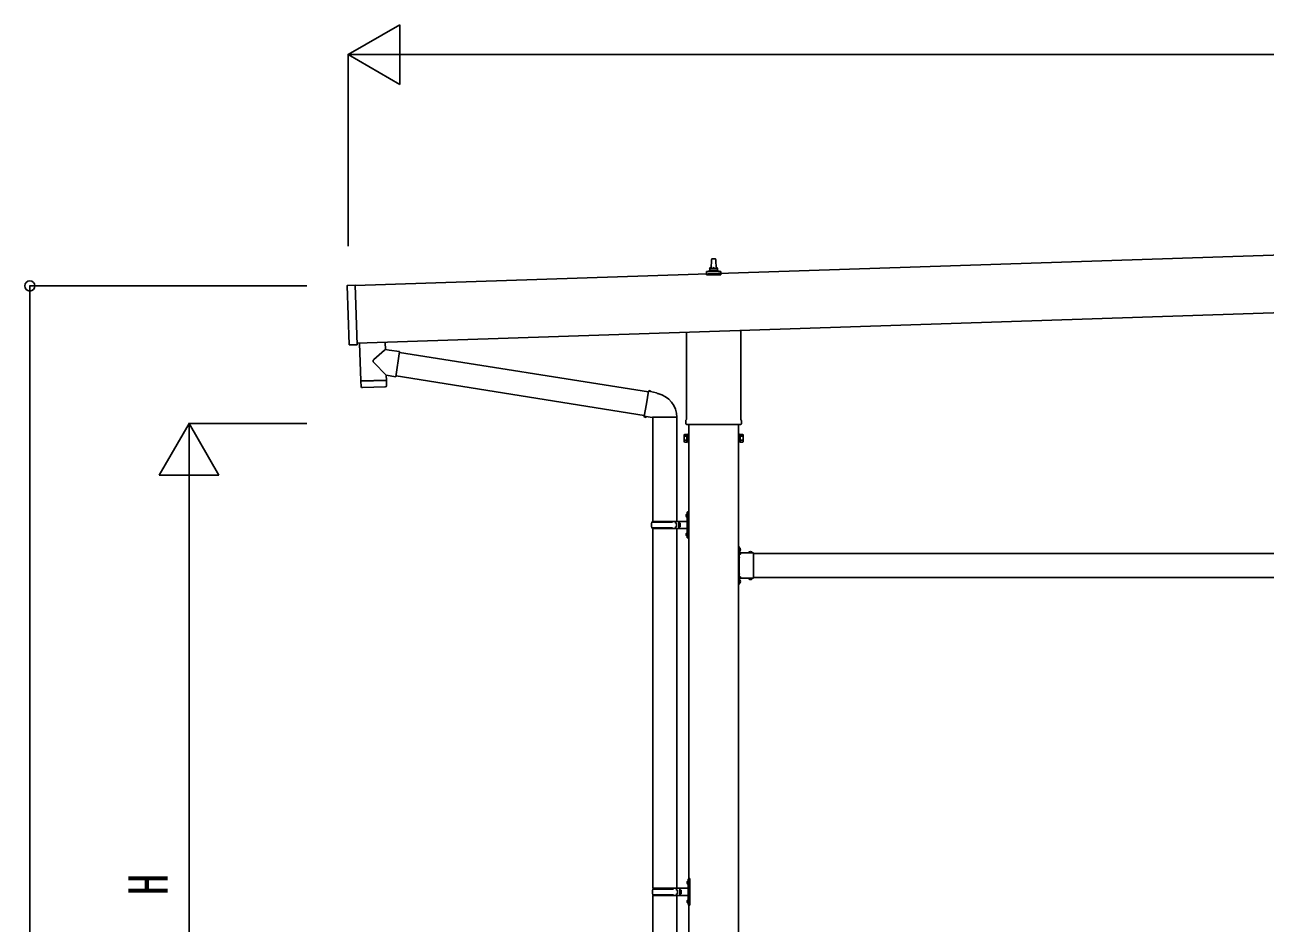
# Model space of a CAD drawing. Units: millimetres, scale not verified. Extents: x -12615 to 12615, y -8910 to 8910.
# Drawn here: x -3929 to -812, y -2720 to -462 of the extents above; entities that cross this region are included whole.
import ezdxf
from ezdxf.enums import TextEntityAlignment as Align

# ---------------------------------------------------------------- set-up
doc = ezdxf.new("R2010")
doc.units = ezdxf.units.MM
doc.header["$LTSCALE"] = 40
for name, color, linetype in [('0-4_YKK_13', 4, 'Continuous'), ('0-5_YKK_A1', 4, 'Continuous'), ('0-6_YKK_D', 6, 'Continuous')]:
    doc.layers.add(name, color=color, linetype=linetype)
doc.styles.add('ＭＳ ゴシック', font='')
doc.styles.get('ＭＳ ゴシック').set_extended_font_data('MS Gothic')

msp = doc.modelspace()

# ---------------------------------------------------------------- linework, layer by layer
at = {"layer": '0-4_YKK_13'}
for p, q in [((-2203.94, -1074.74), (-2203.21, -1051.21)), ((-2202.21, -1050.24), (-2193.67, -1050.24)), ((-2192.67, -1051.21), (-2191.94, -1074.74)), ((-2216.19, -1090.24), (-2216.19, -1082.53)), ((-2179.69, -1090.24), (-2216.19, -1090.24)), ((-2215.81, -1081.74), (-2180.07, -1081.74)), ((-2215.43, -1081.55), (-2208.7, -1079.92)), ((-2208.32, -1079.74), (-2187.56, -1079.74)), ((-2207.94, -1078.95), (-2207.94, -1074.74)), ((-2206.94, -1074.74), (-2188.94, -1074.74)), ((-2187.94, -1078.95), (-2187.94, -1074.74)), ((-2180.45, -1081.55), (-2187.18, -1079.92)), ((-2179.69, -1090.24), (-2179.69, -1082.53)), ((-3114.24, -1265.5), (-3119.17, -1117.59)), ((-3099.22, -1115.92), (-3118.2, -1116.55)), ((-2266.24, -1454.23), (-2266.24, -1234.65)), ((-2129.64, -1230.1), (-2129.64, -1454.23)), ((-3023.75, -1259.91), (-3023.14, -1278.09)), ((-2987.54, -1283.15), (-2996.51, -1346.21)), ((-2987.8, -1284.98), (-2361.81, -1384.64)), ((-3020.99, -1342.73), (-3052.48, -1310.22)), ((-3084.52, -1357.88), (-3083.86, -1370.91)), ((-3080.05, -1356.73), (-3080, -1357.73)), ((-3025.09, -1354.89), (-3025.07, -1355.89)), ((-3020.99, -1342.73), (-2996.51, -1346.21)), ((-3020.99, -1342.73), (-3020.59, -1354.74)), ((-2996.25, -1344.39), (-2372.23, -1443.74)), ((-3023.25, -1371.84), (-3080.76, -1373.76)), ((-2361.49, -1382.83), (-2367.02, -1414.19)), ((-2361.49, -1382.83), (-2360.35, -1380.84)), ((-2360.35, -1380.84), (-2356.78, -1381.47)), ((-2356.78, -1381.47), (-2356.37, -1383.82)), ((-2341.85, -1386.64), (-2340.17, -1388.27)), ((-2340.17, -1388.27), (-2338.05, -1388.72)), ((-2372.55, -1445.56), (-2367.02, -1414.19)), ((-2372.55, -1445.56), (-2372.15, -1447.81)), ((-2372.55, -1445.56), (-2367.4, -1446.37)), ((-2372.15, -1447.81), (-2368.59, -1448.44)), ((-2368.59, -1448.44), (-2367.4, -1446.37)), ((-2367.4, -1446.37), (-2352.79, -1448.69)), ((-2352.79, -1448.69), (-2350.59, -1447.7)), ((-2290.29, -1448.1), (-2351.48, -1448.1)), ((-2350.44, -1448.1), (-2350.44, -1710)), ((-2290.44, -1448.1), (-2290.44, -1710)), ((-2267.94, -1463), (-2267.94, -1457.5)), ((-2127.94, -1457.5), (-2127.94, -1463)), ((-2271.94, -1492.5), (-2271.18, -1491.19)), ((-2271.94, -1492.5), (-2271.94, -1509.5)), ((-2264.94, -1496.09), (-2271.18, -1496.09)), ((-2130, -1466.5), (-2265.88, -1466.5)), ((-2130.94, -1496.09), (-2124.7, -1496.09)), ((-2123.94, -1492.5), (-2124.7, -1491.19)), ((-2123.94, -1492.5), (-2123.94, -1509.5)), ((-2271.94, -1509.5), (-2271.18, -1510.81)), ((-2264.94, -1505.91), (-2271.18, -1505.91)), ((-2264.94, -1510.81), (-2271.18, -1510.81)), ((-2262.44, -1510.2), (-2264.94, -1510.2)), ((-2133.44, -1510.2), (-2130.94, -1510.2)), ((-2130.94, -1505.91), (-2124.7, -1505.91)), ((-2130.94, -1510.81), (-2124.7, -1510.81)), ((-2123.94, -1509.5), (-2124.7, -1510.81)), ((-2353.44, -1712), (-2303.11, -1712)), ((-2352.44, -1710), (-2266.44, -1710)), ((-2352.44, -1710), (-2352.44, -1712)), ((-2293.44, -1710), (-2293.44, -1714.5)), ((-2293.44, -1714.5), (-2291.44, -1714.5)), ((-2291.44, -1714.5), (-2291.44, -1719)), ((-2285.44, -1710), (-2285.44, -1719)), ((-2285.44, -1714.5), (-2282.44, -1714.5)), ((-2282.44, -1714.5), (-2282.44, -1719)), ((-2266.74, -1692.85), (-2264.7, -1693.85)), ((-2265.47, -1690.85), (-2264.84, -1690.85)), ((-2265.47, -1690.85), (-2265.47, -1699.15)), ((-2265.47, -1699.15), (-2264.84, -1699.15)), ((-2264.84, -1690.85), (-2264.84, -1699.15)), ((-2264.84, -1690.85), (-2264.44, -1691.25)), ((-2264.84, -1699.15), (-2264.44, -1698.75)), ((-2264.7, -1693.85), (-2264.09, -1695)), ((-2264.44, -1687), (-2261.44, -1685.5)), ((-2264.44, -1687), (-2264.44, -1719)), ((-2264.44, -1691.25), (-2264.44, -1698.75)), ((-2261.44, -1685.5), (-2261.44, -1719)), ((-2261.44, -1685.5), (-2260.44, -1685.5)), ((-2260.44, -1685.5), (-2260.44, -1719)), ((-2353.44, -1726), (-2303.11, -1726)), ((-2352.44, -1728), (-2352.44, -1726)), ((-2352.44, -1728), (-2266.44, -1728)), ((-2350.44, -1728), (-2350.44, -2632.5)), ((-2293.44, -1728), (-2293.44, -1723.5)), ((-2293.44, -1723.5), (-2291.44, -1723.5)), ((-2291.44, -1723.5), (-2291.44, -1719)), ((-2290.44, -1728), (-2290.44, -2632.5)), ((-2285.44, -1728), (-2285.44, -1719)), ((-2285.44, -1723.5), (-2282.44, -1723.5)), ((-2282.44, -1723.5), (-2282.44, -1719)), ((-2266.74, -1740.85), (-2264.7, -1741.85)), ((-2265.47, -1738.85), (-2264.84, -1738.85)), ((-2265.47, -1738.85), (-2265.47, -1747.15)), ((-2264.84, -1738.85), (-2264.84, -1747.15)), ((-2264.84, -1738.85), (-2264.44, -1739.25)), ((-2264.7, -1741.85), (-2264.09, -1743)), ((-2264.44, -1751), (-2264.44, -1719)), ((-2264.44, -1739.25), (-2264.44, -1746.75)), ((-2261.44, -1752.5), (-2261.44, -1719)), ((-2260.44, -1752.5), (-2260.44, -1719)), ((-2265.47, -1747.15), (-2264.84, -1747.15)), ((-2264.84, -1747.15), (-2264.44, -1746.75)), ((-2264.44, -1751), (-2261.44, -1752.5)), ((-2261.44, -1752.5), (-2260.44, -1752.5)), ((-2133.84, -1773.5), (-2135.44, -1773.5)), ((-2133.84, -1790.46), (-2133.84, -1773.5)), ((-2133.84, -1776.97), (-2133.84, -1785.04)), ((-2132.98, -1776.27), (-2133.14, -1776.27)), ((-2135.44, -1778), (-2133.84, -1778)), ((-2133.84, -1779), (-2135.44, -1779)), ((-2129.74, -1781), (-2135.44, -1781)), ((-2133.84, -1783), (-2135.44, -1783)), ((-2135.44, -1784), (-2133.84, -1784)), ((-2133.84, -1779.87), (-2131.18, -1778.55)), ((-2133.84, -1782.13), (-2131.18, -1783.45)), ((-2097.44, -1788.9), (-2133.84, -1788.9)), ((-2133.44, -1790.5), (-2130.44, -1790.5)), ((-2133.44, -1799.29), (-2133.44, -1792.5)), ((-2133.44, -1841.29), (-2133.44, -1800.71)), ((-2132.98, -1785.74), (-2133.14, -1785.74)), ((-2110.18, -1788.04), (-2110.18, -1788.2)), ((-2101.41, -1788.9), (-2109.48, -1788.9)), ((-2106.57, -1788.9), (-2107.89, -1786.24)), ((-2104.32, -1788.9), (-2102.99, -1786.24)), ((-2100.71, -1788.04), (-2100.71, -1788.2)), ((-2097.44, -1799.29), (-2097.44, -1788.9)), ((-2097.44, -1841.29), (-2097.44, -1800.71)), ((-2133.84, -1859), (-2135.44, -1859)), ((-2133.84, -1863), (-2135.44, -1863)), ((-2133.84, -1868.5), (-2135.44, -1868.5)), ((-2133.84, -1868.5), (-2133.84, -1851.54)), ((-2097.44, -1853.1), (-2133.84, -1853.1)), ((-2133.84, -1856.97), (-2133.84, -1865.04)), ((-2133.84, -1859.87), (-2131.18, -1858.55)), ((-2133.84, -1862.13), (-2131.18, -1863.45)), ((-2133.44, -1849.5), (-2133.44, -1842.71)), ((-2130.44, -1851.5), (-2133.44, -1851.5)), ((-2132.98, -1856.27), (-2133.14, -1856.27)), ((-2132.98, -1865.74), (-2133.14, -1865.74)), ((-2110.18, -1853.96), (-2110.18, -1853.8)), ((-2101.41, -1853.1), (-2109.48, -1853.1)), ((-2106.57, -1853.1), (-2107.89, -1855.76)), ((-2104.32, -1853.1), (-2102.99, -1855.76)), ((-2100.71, -1853.96), (-2100.71, -1853.8)), ((-2097.44, -1853.1), (-2097.44, -1842.71)), ((-2264.24, -2615.35), (-2262.2, -2616.35)), ((-2262.97, -2613.35), (-2262.34, -2613.35)), ((-2262.97, -2613.35), (-2262.97, -2621.65)), ((-2262.34, -2613.35), (-2262.34, -2621.65)), ((-2262.34, -2613.35), (-2261.94, -2613.75)), ((-2262.2, -2616.35), (-2261.59, -2617.5)), ((-2261.94, -2609.5), (-2258.94, -2608)), ((-2261.94, -2609.5), (-2261.94, -2641.5)), ((-2261.94, -2613.75), (-2261.94, -2621.25)), ((-2258.94, -2608), (-2258.94, -2641.5)), ((-2258.94, -2608), (-2257.94, -2608)), ((-2257.94, -2608), (-2257.94, -2641.5)), ((-2350.94, -2634.5), (-2300.61, -2634.5)), ((-2350.94, -2648.5), (-2300.61, -2648.5)), ((-2349.94, -2632.5), (-2263.94, -2632.5)), ((-2349.94, -2632.5), (-2349.94, -2634.5)), ((-2349.94, -2650.5), (-2349.94, -2648.5)), ((-2290.94, -2632.5), (-2290.94, -2637)), ((-2290.94, -2637), (-2288.94, -2637)), ((-2290.94, -2650.5), (-2290.94, -2646)), ((-2290.94, -2646), (-2288.94, -2646)), ((-2288.94, -2637), (-2288.94, -2641.5)), ((-2288.94, -2646), (-2288.94, -2641.5)), ((-2282.94, -2632.5), (-2282.94, -2641.5)), ((-2282.94, -2637), (-2279.94, -2637)), ((-2282.94, -2650.5), (-2282.94, -2641.5)), ((-2282.94, -2646), (-2279.94, -2646)), ((-2279.94, -2637), (-2279.94, -2641.5)), ((-2279.94, -2646), (-2279.94, -2641.5)), ((-2262.97, -2621.65), (-2262.34, -2621.65)), ((-2262.34, -2621.65), (-2261.94, -2621.25)), ((-2261.94, -2673.5), (-2261.94, -2641.5)), ((-2258.94, -2675), (-2258.94, -2641.5)), ((-2257.94, -2675), (-2257.94, -2641.5)), ((-2350.44, -2650.49), (-2350.44, -3555)), ((-2349.94, -2650.5), (-2263.94, -2650.5)), ((-2290.44, -2650.49), (-2290.44, -3555)), ((-2264.24, -2663.35), (-2262.2, -2664.35)), ((-2262.97, -2661.35), (-2262.34, -2661.35)), ((-2262.97, -2661.35), (-2262.97, -2669.65)), ((-2262.97, -2669.65), (-2262.34, -2669.65)), ((-2262.34, -2661.35), (-2262.34, -2669.65)), ((-2262.34, -2661.35), (-2261.94, -2661.75)), ((-2262.34, -2669.65), (-2261.94, -2669.25)), ((-2262.2, -2664.35), (-2261.59, -2665.5)), ((-2261.94, -2661.75), (-2261.94, -2669.25)), ((-2261.94, -2673.5), (-2258.94, -2675)), ((-2258.94, -2675), (-2257.94, -2675))]:
    msp.add_line(p, q, dxfattribs=at)
for points in [[(-3099.22, -1115.92), (-3094.22, -1265.84), (-3113.2, -1266.47)], [(-3087.71, -1262.04), (-3084.55, -1356.88), (-3020.59, -1354.74)], [(-3023.14, -1278.09), (-3025.23, -1279.86), (-3052.45, -1302.89)], [(-2987.54, -1283.15), (-3013.46, -1279.46), (-3023.14, -1278.09)], [(-3020.35, -1368.8), (-3020.55, -1355.74), (-3084.52, -1357.88)], [(-2361.49, -1382.83), (-2356.37, -1383.82), (-2341.85, -1386.64)], [(-2264.94, -1510.81), (-2264.94, -1491.19), (-2271.18, -1491.19)], [(-2264.94, -1510.2), (-2264.94, -1491.8), (-2262.44, -1491.8)], [(-2130.94, -1510.2), (-2130.94, -1491.8), (-2133.44, -1491.8)], [(-2130.94, -1510.81), (-2130.94, -1491.19), (-2124.7, -1491.19)], [(-2266.74, -1697.15), (-2264.7, -1696.15), (-2264.09, -1695)], [(-2266.74, -1745.15), (-2264.7, -1744.15), (-2264.09, -1743)], [(-2135.44, -1788.5), (-2135.44, -1782.5), (-2135.44, -1779.5), (-2135.44, -1773.5)], [(-2133.44, -1792.5), (-2130.44, -1792.5), (-2130.44, -1788.9)], [(-2135.44, -1868.5), (-2135.44, -1862.5), (-2135.44, -1859.5), (-2135.44, -1853.5)], [(-2133.44, -1849.5), (-2130.44, -1849.5), (-2130.44, -1853.1)], [(-2264.24, -2619.65), (-2262.2, -2618.65), (-2261.59, -2617.5)], [(-2264.24, -2667.65), (-2262.2, -2666.65), (-2261.59, -2665.5)]]:
    msp.add_lwpolyline(points, dxfattribs=at)
for points in [[(-2262.44, -1511.5), (-2262.44, -1490.5), (-2260.44, -1490.5), (-2260.44, -1511.5)], [(-2133.44, -1511.5), (-2133.44, -1490.5), (-2135.44, -1490.5), (-2135.44, -1511.5)]]:
    msp.add_lwpolyline(points, close=True, dxfattribs=at)
for centre, radius, start, end in [((-2202.21, -1051.24), 1, 90, 178.60509), ((-2193.67, -1051.24), 1, 1.39491, 90), ((-2215.19, -1082.53), 1, 103.62699, 180), ((-2208.94, -1078.95), 1, 283.62699, 0), ((-2203.86, -1075.37), 4.13, 90, 171.17633), ((-2206.94, -1075.74), 1, 90, 180), ((-2194.61, -1074.74), 4.83, 133.60282, 180), ((-2201.27, -1074.74), 4.83, 0, 46.39718), ((-2192.03, -1075.37), 4.13, 8.82367, 90), ((-2188.94, -1075.74), 1, 0, 90), ((-2186.94, -1078.95), 1, 180, 256.37301), ((-2180.69, -1082.53), 1, 0, 76.37301), ((-3118.17, -1117.55), 1, 91.90915, 181.90915), ((-3113.24, -1265.47), 1, 181.90915, 271.90915), ((-3049.07, -1306.57), 5, 132.56466, 226.88314), ((-3080.86, -1370.76), 3, 182.90915, 271.95747), ((-3023.35, -1368.84), 3, 271.90915, 0.90915), ((-2350.59, -1447.7), 60.3, 359.62495, 78), ((-2263.94, -1457.5), 4, 125.09963, 180), ((-2263.94, -1463), 4, 180, 194.47751), ((-2263.94, -1463), 4, 194.47751, 241.04498), ((-2131.94, -1463), 4, 298.95502, 345.52249), ((-2131.94, -1457.5), 4, 0, 54.90037), ((-2131.94, -1463), 4, 345.52249, 0), ((-2267.6, -1493.64), 4.34, 145.61575, 214.38425), ((-2255.7, -1501), 16.24, 162.41205, 197.58795), ((-2128.29, -1493.64), 4.34, 325.61575, 34.38425), ((-2140.18, -1501), 16.24, 342.41205, 17.58795), ((-2267.6, -1508.36), 4.34, 145.61575, 214.38425), ((-2128.29, -1508.36), 4.34, 325.61575, 34.38425), ((-2304.69, -1719), 49.25, 171.82876, 180.00002), ((-2303.11, -1710), 2, 270, 359.99998), ((-2261.14, -1695), 6, 136.21765, 223.78235), ((-2266.44, -1708), 2, 270, 359.99998), ((-2304.69, -1719), 49.25, 180.00002, 188.17127), ((-2303.11, -1728), 2, 0.00005, 90.00004), ((-2261.14, -1743), 6, 136.21765, 223.78235), ((-2266.44, -1730), 2, 0.00005, 90.00004), ((-2133.14, -1776.97), 0.7, 90, 180), ((-2132.98, -1777.13), 0.862, 39.12355, 90), ((-2137.74, -1781), 7, 0, 39.12355), ((-2133.44, -1788.5), 2, 180, 270), ((-2133.14, -1785.04), 0.7, 180, 270), ((-2134.14, -1800), 1, 314.427, 45.573), ((-2132.98, -1784.87), 0.862, 270, 320.87645), ((-2137.74, -1781), 7, 320.87645, 0), ((-2109.48, -1788.2), 0.7, 180, 270), ((-2109.31, -1788.04), 0.862, 129.12355, 180), ((-2105.44, -1792.8), 7, 90, 129.12355), ((-2105.44, -1792.8), 7, 50.87645, 90), ((-2101.41, -1788.2), 0.7, 270, 0), ((-2101.57, -1788.04), 0.862, 0, 50.87645), ((-2096.74, -1800), 1, 134.427, 225.573), ((-2133.44, -1853.5), 2, 90, 180), ((-2133.14, -1856.97), 0.7, 90, 180), ((-2133.14, -1865.04), 0.7, 180, 270), ((-2134.14, -1842), 1, 314.427, 45.573), ((-2132.98, -1857.13), 0.862, 39.12355, 90), ((-2132.98, -1864.87), 0.862, 270, 320.87645), ((-2137.74, -1861), 7, 0, 39.12355), ((-2137.74, -1861), 7, 320.87645, 0), ((-2109.48, -1853.8), 0.7, 90, 180), ((-2109.31, -1853.96), 0.862, 180, 230.87645), ((-2105.44, -1849.2), 7, 230.87645, 270), ((-2105.44, -1849.2), 7, 270, 309.12355), ((-2101.41, -1853.8), 0.7, 0, 90), ((-2101.57, -1853.96), 0.862, 309.12355, 0), ((-2096.74, -1842), 1, 134.427, 225.573), ((-2258.64, -2617.5), 6, 136.21765, 223.78235), ((-2302.19, -2641.5), 49.25, 171.82876, 180.00002), ((-2302.19, -2641.5), 49.25, 180.00002, 188.17127), ((-2300.61, -2632.5), 2, 270, 359.99998), ((-2300.61, -2650.5), 2, 0.00005, 90.00004), ((-2263.94, -2630.5), 2, 270, 359.99998), ((-2258.64, -2665.5), 6, 136.21765, 223.78235), ((-2263.94, -2652.5), 2, 0.00005, 90.00004)]:
    msp.add_arc(centre, radius, start, end, dxfattribs=at)
at = {"layer": '0-5_YKK_A1'}
for p, q in [((2292.9, -937.63), (-3099.17, -1117.34)), ((-3094.34, -1262.26), (2297.73, -1082.52)), ((-2260.44, -1466.5), (-2260.44, -4264)), ((-2135.44, -4264), (-2135.44, -1466.5)), ((-2097.44, -1791), (-498.44, -1791)), ((-2130.44, -1851), (-2134.94, -1851)), ((-2097.44, -1851), (-498.44, -1851))]:
    msp.add_line(p, q, dxfattribs=at)
msp.add_lwpolyline([(-2130.44, -1791), (-2134.94, -1791), (-2134.94, -1851)], dxfattribs=at)
at = {"layer": '0-6_YKK_D'}
for p, q in [((-3116.64, -536.55), (-2986.73, -461.55)), ((-2986.73, -611.55), (-2986.73, -461.55)), ((-3116.64, -1017.87), (-3116.64, -535.55)), ((-3116.64, -536.55), (-2986.73, -611.55)), ((-3116.64, -536.55), (-2856.83, -536.55)), ((2165.21, -536.55), (-2966.64, -536.55)), ((-3220.58, -1118.05), (-3917.64, -1118.05)), ((-3916.64, -3764), (-3916.64, -1118.05)), ((-3516.64, -1464), (-3591.64, -1593.9)), ((-3220.58, -1464), (-3517.64, -1464)), ((-3516.64, -1464), (-3441.64, -1593.9)), ((-3516.64, -1464), (-3516.64, -1723.81)), ((-3591.64, -1593.9), (-3441.64, -1593.9)), ((-3516.64, -3614), (-3516.64, -1614))]:
    msp.add_line(p, q, dxfattribs=at)
msp.add_circle((-3916.64, -1118.05), 12.75, dxfattribs=at)

# ---------------------------------------------------------------- texts
at = {"layer": '0-6_YKK_D', "style": 'ＭＳ ゴシック', "width": 0.8}
msp.add_text('H', height=98.97, rotation=90, dxfattribs=at).set_placement((-3540.64, -2650), align=Align.BOTTOM_LEFT)

doc.saveas('drawing.dxf')
